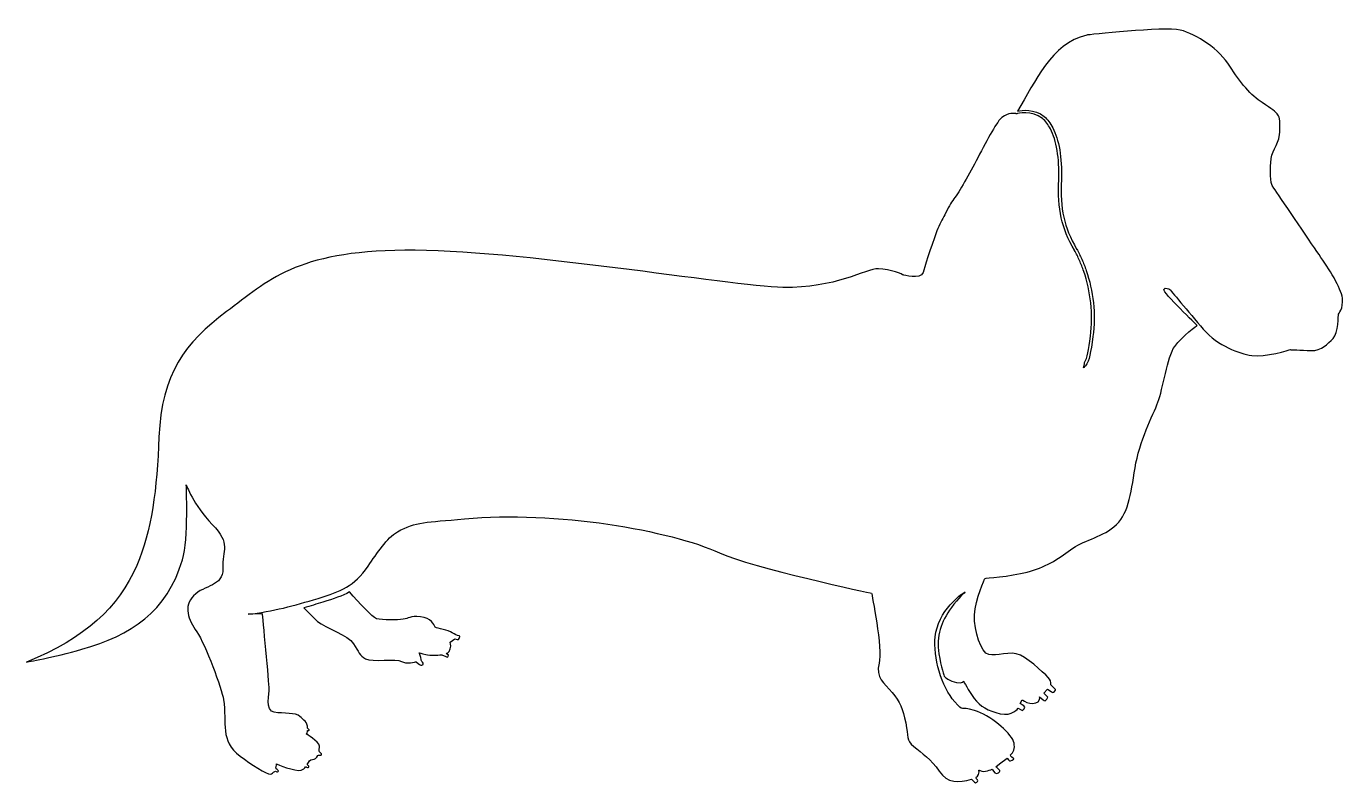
# Model space of a CAD drawing. Header units: centimetres. Extents: x -10 to 10, y -5.7 to 5.7.
import ezdxf

# ---------------------------------------------------------------- set-up
doc = ezdxf.new("R2010")
doc.units = ezdxf.units.CM
doc.header["$MEASUREMENT"] = 0
doc.layers.add('Camada 1', color=7, linetype='Continuous')

msp = doc.modelspace()

# ---------------------------------------------------------------- linework, layer by layer
at = {"layer": 'Camada 1'}
for points, knots in [([(6.08117, 5.603), (6.08117, 5.603), (7.25216, 5.73423), (7.49587, 5.67796), (7.49587, 5.67796), (7.73945, 5.62168), (8.09563, 5.37808), (8.24551, 5.13448), (8.24551, 5.13448), (8.39539, 4.89088), (8.57349, 4.68471), (8.73279, 4.58166), (8.73279, 4.58166), (8.89202, 4.47863), (8.92713, 4.46389), (8.98319, 4.38436), (8.98319, 4.38436), (9.01129, 4.34451), (9.00481, 4.19153), (8.99563, 4.09956), (8.99563, 4.09956), (8.97753, 3.91951), (8.86347, 3.854), (8.86347, 3.67247), (8.86347, 3.67247), (8.86347, 3.55552), (8.83572, 3.39169), (8.91078, 3.28867), (8.91078, 3.28867), (8.98574, 3.18554), (9.44484, 2.50161), (9.59483, 2.286), (9.59483, 2.286), (9.74472, 2.0706), (9.92889, 1.78165), (9.94755, 1.62719), (9.94755, 1.62719), (9.96631, 1.4727), (9.88664, 1.38383), (9.88664, 1.38383), (9.88664, 1.38383), (9.88664, 1.38383), (9.88664, 1.09832), (9.80711, 1.01868), (9.80711, 1.01868), (9.72755, 0.93915), (9.63397, 0.83151), (9.47485, 0.83612), (9.47485, 0.83612), (9.31565, 0.84096), (9.16119, 0.85028), (9.16119, 0.85028), (9.16119, 0.85028), (9.16119, 0.85028), (8.76794, 0.72847), (8.57604, 0.7613), (8.57604, 0.7613), (8.38414, 0.79413), (8.06756, 0.89944), (7.84275, 1.1618), (7.84275, 1.1618), (7.61767, 1.42416), (7.33668, 1.76145), (7.33668, 1.76145), (7.33668, 1.76145), (7.33668, 1.76145), (7.26069, 1.80048), (7.24677, 1.75833), (7.24677, 1.75833), (7.23275, 1.71621), (7.75226, 1.21533), (7.75226, 1.21533), (7.75226, 1.21533), (7.75226, 1.21533), (7.52398, 1.05864), (7.41161, 0.89944), (7.41161, 0.89944), (7.29916, 0.74011), (7.23355, 0.25282), (7.15859, 0.05619), (7.15859, 0.05619), (7.08363, -0.14066), (6.87758, -0.53415), (6.81196, -0.93706), (6.81196, -0.93706), (6.74634, -1.33997), (6.70883, -1.6585), (6.49343, -1.82714), (6.49343, -1.82714), (6.27782, -1.99592), (6.02477, -2.03333), (5.83761, -2.17388), (5.83761, -2.17388), (5.65007, -2.31445), (5.44388, -2.44555), (5.18165, -2.51117), (5.18165, -2.51117), (4.91918, -2.57668), (4.54448, -2.60486), (4.54448, -2.60486), (4.54448, -2.60486), (4.54448, -2.60486), (4.39449, -2.91408), (4.38517, -3.15768), (4.38517, -3.15768), (4.37585, -3.40128), (4.4882, -3.72926), (4.60067, -3.75733), (4.60067, -3.75733), (4.71314, -3.7854), (4.9192, -3.69171), (5.07864, -3.76667), (5.07864, -3.76667), (5.23795, -3.8416), (5.49123, -4.08817), (5.51941, -4.12558), (5.51941, -4.12558), (5.54751, -4.16299), (5.53817, -4.21445), (5.53817, -4.21445), (5.53817, -4.21445), (5.53817, -4.21445), (5.58146, -4.25543), (5.58146, -4.25543), (5.58146, -4.25543), (5.61382, -4.28572), (5.62612, -4.28191), (5.59218, -4.31253), (5.59218, -4.31253), (5.568, -4.33417), (5.57146, -4.33184), (5.54384, -4.31483), (5.54384, -4.31483), (5.54384, -4.31483), (5.48788, -4.27996), (5.48788, -4.27996), (5.48788, -4.27996), (5.48788, -4.27996), (5.43494, -4.34015), (5.43494, -4.34015), (5.43494, -4.34015), (5.43494, -4.34015), (5.47222, -4.37746), (5.47222, -4.37746), (5.47222, -4.37746), (5.49918, -4.40429), (5.5018, -4.39945), (5.47685, -4.4281), (5.47685, -4.4281), (5.44957, -4.45919), (5.45497, -4.46448), (5.42216, -4.43847), (5.42216, -4.43847), (5.42216, -4.43847), (5.36945, -4.39645), (5.36945, -4.39645), (5.36945, -4.39645), (5.36945, -4.39645), (5.37175, -4.41648), (5.36956, -4.43651), (5.36956, -4.43651), (5.363, -4.49329), (5.26584, -4.49858), (5.22221, -4.49131), (5.22221, -4.49131), (5.15821, -4.48062), (5.10743, -4.43916), (5.10743, -4.43916), (5.10743, -4.43916), (5.10743, -4.43916), (5.07475, -4.49533), (5.07475, -4.49533), (5.07475, -4.49533), (5.11264, -4.52216), (5.16915, -4.53332), (5.13518, -4.57513), (5.13518, -4.57513), (5.10986, -4.60598), (5.1147, -4.60447), (5.08004, -4.58466), (5.08004, -4.58466), (5.08004, -4.58466), (5.04665, -4.56566), (5.04665, -4.56566), (5.04665, -4.56566), (5.04665, -4.56566), (4.95767, -4.69195), (4.77519, -4.64996), (4.77519, -4.64996), (4.59252, -4.60781), (4.47095, -4.53749), (4.38197, -4.42051), (4.38197, -4.42051), (4.29299, -4.30343), (4.21817, -4.15828), (4.21817, -4.15828), (4.21817, -4.15828), (4.21817, -4.15828), (4.21656, -4.19765), (4.11353, -4.17886), (4.11353, -4.17886), (4.0105, -4.1601), (3.93084, -4.08988), (3.93084, -4.08988), (3.93084, -4.08988), (3.93084, -4.08988), (3.87686, -3.94275), (3.84752, -3.74555), (3.84752, -3.74555), (3.80712, -3.47353), (3.87665, -3.26655), (4.0354, -3.04517), (4.0354, -3.04517), (4.13901, -2.90095), (4.24469, -2.81101), (4.24469, -2.81101), (4.24469, -2.81101), (4.14394, -2.86742), (4.08192, -2.93775), (4.01585, -3.00741), (4.01585, -3.00741), (3.9075, -3.12205), (3.81276, -3.30358), (3.7909, -3.48734), (3.7909, -3.48734), (3.75486, -3.79148), (3.88795, -4.24712), (4.08549, -4.46942), (4.08549, -4.46942), (4.23538, -4.63807), (4.151, -4.52559), (4.38526, -4.60052), (4.38526, -4.60052), (4.61952, -4.67558), (4.9193, -4.91918), (4.9756, -5.06894), (4.9756, -5.06894), (5.00023, -5.13456), (4.9864, -5.22756), (4.94819, -5.25208), (4.94819, -5.25208), (4.90422, -5.28039), (4.94266, -5.29722), (4.97663, -5.32428), (4.97663, -5.32428), (4.98975, -5.33465), (4.97443, -5.33971), (4.9552, -5.35053), (4.9552, -5.35053), (4.91226, -5.37492), (4.91617, -5.35902), (4.8776, -5.32357), (4.8776, -5.32357), (4.8776, -5.32357), (4.76296, -5.40636), (4.76296, -5.40636), (4.76296, -5.40636), (4.76296, -5.40636), (4.70734, -5.45092), (4.70734, -5.45092), (4.70734, -5.45092), (4.7429, -5.48833), (4.79677, -5.50826), (4.74668, -5.54231), (4.74668, -5.54231), (4.70054, -5.57353), (4.68522, -5.52516), (4.6499, -5.48833), (4.6499, -5.48833), (4.6499, -5.48833), (4.52581, -5.5468), (4.46961, -5.50939), (4.46961, -5.50939), (4.4222, -5.47775), (4.49482, -5.55958), (4.40622, -5.61403), (4.40622, -5.61403), (4.4, -5.61773), (4.43257, -5.64245), (4.4344, -5.66147), (4.4344, -5.66147), (4.43591, -5.67817), (4.40702, -5.6892), (4.39881, -5.69184), (4.39881, -5.69184), (4.39111, -5.69449), (4.34759, -5.63831), (4.33838, -5.64051), (4.33838, -5.64051), (4.15098, -5.68745), (3.97299, -5.7061), (3.8512, -5.5188), (3.8512, -5.5188), (3.72941, -5.3314), (3.58887, -5.24713), (3.46705, -5.14386), (3.46705, -5.14386), (3.34516, -5.04094), (3.39223, -5.00342), (3.34516, -4.78792), (3.34516, -4.78792), (3.29841, -4.57242), (3.26086, -4.46941), (3.13921, -4.32884), (3.13921, -4.32884), (3.01732, -4.18827), (2.88619, -4.10389), (2.94225, -3.88839), (2.94225, -3.88839), (2.99855, -3.67289), (2.82991, -2.82966), (2.82991, -2.82966), (2.82991, -2.82966), (2.82991, -2.82966), (1.01931, -2.44572), (0.53203, -2.22067), (0.53203, -2.22067), (-0.20243, -1.88177), (-1.95799, -1.57498), (-3.32604, -1.70539), (-3.32604, -1.70539), (-3.91625, -1.76146), (-4.05682, -1.7428), (-4.33794, -1.90203), (-4.33794, -1.90203), (-4.50291, -1.99561), (-4.64208, -2.22136), (-4.7839, -2.42051), (-4.7839, -2.42051), (-5.00136, -2.72581), (-5.19038, -2.80008), (-5.54011, -2.90758), (-5.54011, -2.90758), (-5.89743, -3.01738), (-6.22816, -3.10488), (-6.59609, -3.14819), (-6.59609, -3.14819), (-6.59609, -3.14819), (-6.38093, -3.13954), (-6.38093, -3.13954), (-6.38093, -3.13954), (-6.38093, -3.13954), (-6.27742, -4.21647), (-6.27742, -4.27264), (-6.27742, -4.27264), (-6.27742, -4.32884), (-6.34304, -4.60983), (-6.20246, -4.62858), (-6.20246, -4.62858), (-6.06189, -4.64737), (-5.87218, -4.63342), (-5.8159, -4.68962), (-5.8159, -4.68962), (-5.75973, -4.74579), (-5.70078, -4.77146), (-5.69824, -4.86988), (-5.69824, -4.86988), (-5.69824, -4.87528), (-5.67268, -4.88816), (-5.67258, -4.893), (-5.67258, -4.893), (-5.67258, -4.89554), (-5.67292, -4.9044), (-5.67742, -4.90533), (-5.67742, -4.90533), (-5.6848, -4.90694), (-5.69803, -4.90004), (-5.69814, -4.90361), (-5.69814, -4.90361), (-5.69825, -4.90731), (-5.69825, -4.91086), (-5.69848, -4.9143), (-5.69848, -4.9143), (-5.70136, -4.96346), (-5.71944, -4.95415), (-5.71944, -4.95415), (-5.71944, -4.95415), (-5.71944, -4.95415), (-5.52984, -5.06178), (-5.51592, -5.14132), (-5.51592, -5.14132), (-5.51235, -5.16114), (-5.53688, -5.21109), (-5.51867, -5.22538), (-5.51867, -5.22538), (-5.47954, -5.25647), (-5.4861, -5.25991), (-5.48713, -5.26589), (-5.48713, -5.26589), (-5.4884, -5.27338), (-5.49163, -5.27878), (-5.51245, -5.27671), (-5.51245, -5.27671), (-5.52674, -5.27531), (-5.54065, -5.27404), (-5.54378, -5.27994), (-5.54378, -5.27994), (-5.56426, -5.31643), (-5.59305, -5.34254), (-5.62379, -5.34048), (-5.62379, -5.34048), (-5.65856, -5.33794), (-5.678, -5.3757), (-5.70287, -5.41589), (-5.70287, -5.41589), (-5.70655, -5.42198), (-5.67316, -5.44364), (-5.67721, -5.44973), (-5.67721, -5.44973), (-5.67835, -5.45145), (-5.68422, -5.46333), (-5.68951, -5.46333), (-5.68951, -5.46333), (-5.70356, -5.46309), (-5.72404, -5.4479), (-5.72727, -5.45203), (-5.72727, -5.45203), (-5.74452, -5.47415), (-5.76548, -5.49315), (-5.79426, -5.50177), (-5.79426, -5.50177), (-5.88798, -5.52987), (-6.16872, -5.40819), (-6.16872, -5.40819), (-6.16872, -5.40819), (-6.16872, -5.40819), (-6.16872, -5.43983), (-6.17748, -5.47463), (-6.17748, -5.47463), (-6.17944, -5.48246), (-6.13501, -5.50686), (-6.138, -5.51458), (-6.138, -5.51458), (-6.1403, -5.5209), (-6.14824, -5.52768), (-6.15319, -5.52768), (-6.15319, -5.52768), (-6.16425, -5.52757), (-6.17669, -5.51318), (-6.19544, -5.52077), (-6.19544, -5.52077), (-6.221, -5.53114), (-6.23044, -5.56268), (-6.26243, -5.56268), (-6.26243, -5.56268), (-6.31942, -5.56268), (-6.5486, -5.42004), (-6.72003, -5.2887), (-6.72003, -5.2887), (-7.02925, -5.05132), (-6.91355, -4.80197), (-6.96927, -4.43455), (-6.96927, -4.43455), (-6.99263, -4.28006), (-7.24256, -3.59799), (-7.37369, -3.41069), (-7.37369, -3.41069), (-7.50492, -3.22315), (-7.57985, -3.03585), (-7.42065, -2.86721), (-7.42065, -2.86721), (-7.26121, -2.69846), (-6.97078, -2.73598), (-6.98009, -2.45499), (-6.98009, -2.45499), (-6.9894, -2.17387), (-6.84896, -2.08949), (-7.13953, -1.7897), (-7.13953, -1.7897), (-7.42986, -1.48982), (-7.53289, -1.18994), (-7.53289, -1.18994), (-7.53289, -1.18994), (-7.53289, -1.18994), (-7.49548, -2.01451), (-7.58917, -2.32384), (-7.58917, -2.32384), (-7.82849, -3.11333), (-8.36427, -3.46581), (-9.11034, -3.6766), (-9.11034, -3.6766), (-9.53917, -3.79775), (-9.95038, -3.86969), (-9.95038, -3.86969), (-9.95038, -3.86969), (-9.05188, -3.50605), (-8.55677, -3.04109), (-8.28139, -2.41091), (-8.28139, -2.41091), (-8.05321, -1.88897), (-7.97622, -1.25352), (-7.94537, -0.46852), (-7.94537, -0.46852), (-7.90796, 0.48718), (-7.55178, 0.9556), (-6.92403, 1.42412), (-6.92403, 1.42412), (-6.29628, 1.89254), (-5.87956, 2.33471), (-4.22994, 2.35357), (-4.22994, 2.35357), (-2.58018, 2.37222), (0.70057, 1.80988), (1.48797, 1.79112), (1.48797, 1.79112), (2.2754, 1.77236), (2.74403, 2.07235), (2.93156, 2.07235), (2.93156, 2.07235), (3.11896, 2.07235), (3.3065, 1.97863), (3.3065, 1.97863), (3.3065, 1.97863), (3.3065, 1.97863), (3.56897, 1.90359), (3.60651, 2.01604), (3.60651, 2.01604), (3.62813, 2.08121), (3.71308, 2.36899), (3.81717, 2.64517), (3.81717, 2.64517), (3.85665, 2.73703), (3.89707, 2.82062), (3.93668, 2.8852), (3.93668, 2.8852), (3.98237, 2.98569), (4.02865, 3.07168), (4.07241, 3.12661), (4.07241, 3.12661), (4.07241, 3.12661), (4.07262, 3.12672), (4.07262, 3.12672), (4.07262, 3.12672), (4.16139, 3.23782), (4.29849, 3.49544), (4.43317, 3.74836), (4.43317, 3.74836), (4.58478, 4.0335), (4.73331, 4.31256), (4.79938, 4.35965), (4.79938, 4.35965), (4.84992, 4.39579), (4.89564, 4.41122), (4.93212, 4.41685), (4.93212, 4.41685), (4.96794, 4.42249), (4.99451, 4.41857), (5.00774, 4.41547), (5.00774, 4.41547), (5.00774, 4.41547), (5.00799, 4.41547), (5.00799, 4.41547), (5.00799, 4.41547), (5.00799, 4.41547), (5.0172, 4.41293), (5.0172, 4.41293), (5.0172, 4.41293), (5.02067, 4.412), (5.02413, 4.41211), (5.02733, 4.41293), (5.02733, 4.41293), (5.02733, 4.41293), (5.02733, 4.41293), (5.02733, 4.41293), (5.02733, 4.41293), (5.02791, 4.41304), (5.25204, 4.4759), (5.41275, 4.34178), (5.41275, 4.34178), (5.41275, 4.34178), (5.41323, 4.34154), (5.41323, 4.34154), (5.41323, 4.34154), (5.41323, 4.34154), (5.41323, 4.34154), (5.41323, 4.34154), (5.41323, 4.34154), (5.43569, 4.32268), (5.45697, 4.30011), (5.47699, 4.27407), (5.47699, 4.27407), (5.49702, 4.24782), (5.51591, 4.218), (5.53316, 4.18451), (5.53316, 4.18451), (5.62341, 4.01113), (5.67212, 3.74729), (5.65876, 3.42058), (5.65876, 3.42058), (5.64934, 3.18941), (5.65876, 3.00984), (5.69562, 2.84405), (5.69562, 2.84405), (5.73234, 2.67794), (5.79624, 2.52655), (5.89546, 2.35145), (5.89546, 2.35145), (5.89546, 2.35145), (5.89546, 2.35134), (5.89546, 2.35134), (5.89546, 2.35134), (5.89546, 2.35134), (5.89559, 2.35123), (5.89559, 2.35123), (5.89559, 2.35123), (5.89559, 2.35123), (5.89638, 2.35009), (5.89638, 2.35009), (5.89638, 2.35009), (5.92331, 2.30231), (5.94874, 2.25177), (5.97234, 2.19893), (5.97234, 2.19893), (5.99584, 2.14575), (6.01772, 2.08979), (6.03751, 2.032), (6.03751, 2.032), (6.13892, 1.73466), (6.18359, 1.38597), (6.13676, 1.05198), (6.13676, 1.05198), (6.10797, 0.84627), (6.09025, 0.72678), (6.05008, 0.65553), (6.05008, 0.65553), (6.04466, 0.62582), (6.03936, 0.59888), (6.03362, 0.57459), (6.03362, 0.57459), (6.04513, 0.58425), (6.05547, 0.59507), (6.06492, 0.6075), (6.06492, 0.6075), (6.12318, 0.68291), (6.14218, 0.80895), (6.17557, 1.04644), (6.17557, 1.04644), (6.22325, 1.38696), (6.17777, 1.74187), (6.07463, 2.0445), (6.07463, 2.0445), (6.05447, 2.10311), (6.03216, 2.16007), (6.00788, 2.21476), (6.00788, 2.21476), (5.9838, 2.26911), (5.95779, 2.32078), (5.93007, 2.3697), (5.93007, 2.3697), (5.93007, 2.3697), (5.9297, 2.37026), (5.9297, 2.37026), (5.9297, 2.37026), (5.9297, 2.37026), (5.92959, 2.3705), (5.92959, 2.3705), (5.92959, 2.3705), (5.92959, 2.3705), (5.92959, 2.3705), (5.92959, 2.3705), (5.92959, 2.3705), (5.92959, 2.3705), (5.92948, 2.37061), (5.92948, 2.37061), (5.92948, 2.37061), (5.83219, 2.54225), (5.76946, 2.69052), (5.73366, 2.85236), (5.73366, 2.85236), (5.69776, 3.01444), (5.68855, 3.19116), (5.69797, 3.41886), (5.69797, 3.41886), (5.71144, 3.75271), (5.66111, 4.02335), (5.56811, 4.20234), (5.56811, 4.20234), (5.54969, 4.23766), (5.52967, 4.26946), (5.50802, 4.29767), (5.50802, 4.29767), (5.48627, 4.32611), (5.46288, 4.35061), (5.43836, 4.37122), (5.43836, 4.37122), (5.43836, 4.37122), (5.43826, 4.37126), (5.43826, 4.37126), (5.43826, 4.37126), (5.43826, 4.37126), (5.43826, 4.37126), (5.43826, 4.37126), (5.43826, 4.37126), (5.43826, 4.37126), (5.43778, 4.37171), (5.43778, 4.37171), (5.43778, 4.37171), (5.29088, 4.49408), (5.09795, 4.46749), (5.03694, 4.45505), (5.03694, 4.45505), (5.30943, 4.8986), (5.53965, 5.47235), (6.08117, 5.603), (6.08117, 5.603), (6.08117, 5.603), (6.08117, 5.603), (6.08117, 5.603)], [0, 0, 0, 0, 0.00561798, 0.00561798, 0.00561798, 0.00561798, 0.01123596, 0.01123596, 0.01123596, 0.01123596, 0.01685393, 0.01685393, 0.01685393, 0.01685393, 0.02247191, 0.02247191, 0.02247191, 0.02247191, 0.02808989, 0.02808989, 0.02808989, 0.02808989, 0.03370787, 0.03370787, 0.03370787, 0.03370787, 0.03932584, 0.03932584, 0.03932584, 0.03932584, 0.04494382, 0.04494382, 0.04494382, 0.04494382, 0.0505618, 0.0505618, 0.0505618, 0.0505618, 0.05617978, 0.05617978, 0.05617978, 0.05617978, 0.06179775, 0.06179775, 0.06179775, 0.06179775, 0.06741573, 0.06741573, 0.06741573, 0.06741573, 0.07303371, 0.07303371, 0.07303371, 0.07303371, 0.07865169, 0.07865169, 0.07865169, 0.07865169, 0.08426966, 0.08426966, 0.08426966, 0.08426966, 0.08988764, 0.08988764, 0.08988764, 0.08988764, 0.09550562, 0.09550562, 0.09550562, 0.09550562, 0.1011236, 0.1011236, 0.1011236, 0.1011236, 0.10674157, 0.10674157, 0.10674157, 0.10674157, 0.11235955, 0.11235955, 0.11235955, 0.11235955, 0.11797753, 0.11797753, 0.11797753, 0.11797753, 0.12359551, 0.12359551, 0.12359551, 0.12359551, 0.12921348, 0.12921348, 0.12921348, 0.12921348, 0.13483146, 0.13483146, 0.13483146, 0.13483146, 0.14044944, 0.14044944, 0.14044944, 0.14044944, 0.14606742, 0.14606742, 0.14606742, 0.14606742, 0.15168539, 0.15168539, 0.15168539, 0.15168539, 0.15730337, 0.15730337, 0.15730337, 0.15730337, 0.16292135, 0.16292135, 0.16292135, 0.16292135, 0.16853933, 0.16853933, 0.16853933, 0.16853933, 0.1741573, 0.1741573, 0.1741573, 0.1741573, 0.17977528, 0.17977528, 0.17977528, 0.17977528, 0.18539326, 0.18539326, 0.18539326, 0.18539326, 0.19101124, 0.19101124, 0.19101124, 0.19101124, 0.19662921, 0.19662921, 0.19662921, 0.19662921, 0.20224719, 0.20224719, 0.20224719, 0.20224719, 0.20786517, 0.20786517, 0.20786517, 0.20786517, 0.21348315, 0.21348315, 0.21348315, 0.21348315, 0.21910112, 0.21910112, 0.21910112, 0.21910112, 0.2247191, 0.2247191, 0.2247191, 0.2247191, 0.23033708, 0.23033708, 0.23033708, 0.23033708, 0.23595506, 0.23595506, 0.23595506, 0.23595506, 0.24157303, 0.24157303, 0.24157303, 0.24157303, 0.24719101, 0.24719101, 0.24719101, 0.24719101, 0.25280899, 0.25280899, 0.25280899, 0.25280899, 0.25842697, 0.25842697, 0.25842697, 0.25842697, 0.26404494, 0.26404494, 0.26404494, 0.26404494, 0.26966292, 0.26966292, 0.26966292, 0.26966292, 0.2752809, 0.2752809, 0.2752809, 0.2752809, 0.28089888, 0.28089888, 0.28089888, 0.28089888, 0.28651685, 0.28651685, 0.28651685, 0.28651685, 0.29213483, 0.29213483, 0.29213483, 0.29213483, 0.29775281, 0.29775281, 0.29775281, 0.29775281, 0.30337079, 0.30337079, 0.30337079, 0.30337079, 0.30898876, 0.30898876, 0.30898876, 0.30898876, 0.31460674, 0.31460674, 0.31460674, 0.31460674, 0.32022472, 0.32022472, 0.32022472, 0.32022472, 0.3258427, 0.3258427, 0.3258427, 0.3258427, 0.33146067, 0.33146067, 0.33146067, 0.33146067, 0.33707865, 0.33707865, 0.33707865, 0.33707865, 0.34269663, 0.34269663, 0.34269663, 0.34269663, 0.34831461, 0.34831461, 0.34831461, 0.34831461, 0.35393258, 0.35393258, 0.35393258, 0.35393258, 0.35955056, 0.35955056, 0.35955056, 0.35955056, 0.36516854, 0.36516854, 0.36516854, 0.36516854, 0.37078652, 0.37078652, 0.37078652, 0.37078652, 0.37640449, 0.37640449, 0.37640449, 0.37640449, 0.38202247, 0.38202247, 0.38202247, 0.38202247, 0.38764045, 0.38764045, 0.38764045, 0.38764045, 0.39325843, 0.39325843, 0.39325843, 0.39325843, 0.3988764, 0.3988764, 0.3988764, 0.3988764, 0.40449438, 0.40449438, 0.40449438, 0.40449438, 0.41011236, 0.41011236, 0.41011236, 0.41011236, 0.41573034, 0.41573034, 0.41573034, 0.41573034, 0.42134831, 0.42134831, 0.42134831, 0.42134831, 0.42696629, 0.42696629, 0.42696629, 0.42696629, 0.43258427, 0.43258427, 0.43258427, 0.43258427, 0.43820225, 0.43820225, 0.43820225, 0.43820225, 0.44382022, 0.44382022, 0.44382022, 0.44382022, 0.4494382, 0.4494382, 0.4494382, 0.4494382, 0.45505618, 0.45505618, 0.45505618, 0.45505618, 0.46067416, 0.46067416, 0.46067416, 0.46067416, 0.46629213, 0.46629213, 0.46629213, 0.46629213, 0.47191011, 0.47191011, 0.47191011, 0.47191011, 0.47752809, 0.47752809, 0.47752809, 0.47752809, 0.48314607, 0.48314607, 0.48314607, 0.48314607, 0.48876404, 0.48876404, 0.48876404, 0.48876404, 0.49438202, 0.49438202, 0.49438202, 0.49438202, 0.5, 0.5, 0.5, 0.5, 0.50561798, 0.50561798, 0.50561798, 0.50561798, 0.51123596, 0.51123596, 0.51123596, 0.51123596, 0.51685393, 0.51685393, 0.51685393, 0.51685393, 0.52247191, 0.52247191, 0.52247191, 0.52247191, 0.52808989, 0.52808989, 0.52808989, 0.52808989, 0.53370787, 0.53370787, 0.53370787, 0.53370787, 0.53932584, 0.53932584, 0.53932584, 0.53932584, 0.54494382, 0.54494382, 0.54494382, 0.54494382, 0.5505618, 0.5505618, 0.5505618, 0.5505618, 0.55617978, 0.55617978, 0.55617978, 0.55617978, 0.56179775, 0.56179775, 0.56179775, 0.56179775, 0.56741573, 0.56741573, 0.56741573, 0.56741573, 0.57303371, 0.57303371, 0.57303371, 0.57303371, 0.57865169, 0.57865169, 0.57865169, 0.57865169, 0.58426966, 0.58426966, 0.58426966, 0.58426966, 0.58988764, 0.58988764, 0.58988764, 0.58988764, 0.59550562, 0.59550562, 0.59550562, 0.59550562, 0.6011236, 0.6011236, 0.6011236, 0.6011236, 0.60674157, 0.60674157, 0.60674157, 0.60674157, 0.61235955, 0.61235955, 0.61235955, 0.61235955, 0.61797753, 0.61797753, 0.61797753, 0.61797753, 0.62359551, 0.62359551, 0.62359551, 0.62359551, 0.62921348, 0.62921348, 0.62921348, 0.62921348, 0.63483146, 0.63483146, 0.63483146, 0.63483146, 0.64044944, 0.64044944, 0.64044944, 0.64044944, 0.64606742, 0.64606742, 0.64606742, 0.64606742, 0.65168539, 0.65168539, 0.65168539, 0.65168539, 0.65730337, 0.65730337, 0.65730337, 0.65730337, 0.66292135, 0.66292135, 0.66292135, 0.66292135, 0.66853933, 0.66853933, 0.66853933, 0.66853933, 0.6741573, 0.6741573, 0.6741573, 0.6741573, 0.67977528, 0.67977528, 0.67977528, 0.67977528, 0.68539326, 0.68539326, 0.68539326, 0.68539326, 0.69101124, 0.69101124, 0.69101124, 0.69101124, 0.69662921, 0.69662921, 0.69662921, 0.69662921, 0.70224719, 0.70224719, 0.70224719, 0.70224719, 0.70786517, 0.70786517, 0.70786517, 0.70786517, 0.71348315, 0.71348315, 0.71348315, 0.71348315, 0.71910112, 0.71910112, 0.71910112, 0.71910112, 0.7247191, 0.7247191, 0.7247191, 0.7247191, 0.73033708, 0.73033708, 0.73033708, 0.73033708, 0.73595506, 0.73595506, 0.73595506, 0.73595506, 0.74157303, 0.74157303, 0.74157303, 0.74157303, 0.74719101, 0.74719101, 0.74719101, 0.74719101, 0.75280899, 0.75280899, 0.75280899, 0.75280899, 0.75842697, 0.75842697, 0.75842697, 0.75842697, 0.76404494, 0.76404494, 0.76404494, 0.76404494, 0.76966292, 0.76966292, 0.76966292, 0.76966292, 0.7752809, 0.7752809, 0.7752809, 0.7752809, 0.78089888, 0.78089888, 0.78089888, 0.78089888, 0.78651685, 0.78651685, 0.78651685, 0.78651685, 0.79213483, 0.79213483, 0.79213483, 0.79213483, 0.79775281, 0.79775281, 0.79775281, 0.79775281, 0.80337079, 0.80337079, 0.80337079, 0.80337079, 0.80898876, 0.80898876, 0.80898876, 0.80898876, 0.81460674, 0.81460674, 0.81460674, 0.81460674, 0.82022472, 0.82022472, 0.82022472, 0.82022472, 0.8258427, 0.8258427, 0.8258427, 0.8258427, 0.83146067, 0.83146067, 0.83146067, 0.83146067, 0.83707865, 0.83707865, 0.83707865, 0.83707865, 0.84269663, 0.84269663, 0.84269663, 0.84269663, 0.84831461, 0.84831461, 0.84831461, 0.84831461, 0.85393258, 0.85393258, 0.85393258, 0.85393258, 0.85955056, 0.85955056, 0.85955056, 0.85955056, 0.86516854, 0.86516854, 0.86516854, 0.86516854, 0.87078652, 0.87078652, 0.87078652, 0.87078652, 0.87640449, 0.87640449, 0.87640449, 0.87640449, 0.88202247, 0.88202247, 0.88202247, 0.88202247, 0.88764045, 0.88764045, 0.88764045, 0.88764045, 0.89325843, 0.89325843, 0.89325843, 0.89325843, 0.8988764, 0.8988764, 0.8988764, 0.8988764, 0.90449438, 0.90449438, 0.90449438, 0.90449438, 0.91011236, 0.91011236, 0.91011236, 0.91011236, 0.91573034, 0.91573034, 0.91573034, 0.91573034, 0.92134831, 0.92134831, 0.92134831, 0.92134831, 0.92696629, 0.92696629, 0.92696629, 0.92696629, 0.93258427, 0.93258427, 0.93258427, 0.93258427, 0.93820225, 0.93820225, 0.93820225, 0.93820225, 0.94382022, 0.94382022, 0.94382022, 0.94382022, 0.9494382, 0.9494382, 0.9494382, 0.9494382, 0.95505618, 0.95505618, 0.95505618, 0.95505618, 0.96067416, 0.96067416, 0.96067416, 0.96067416, 0.96629213, 0.96629213, 0.96629213, 0.96629213, 0.97191011, 0.97191011, 0.97191011, 0.97191011, 0.97752809, 0.97752809, 0.97752809, 0.97752809, 0.98314607, 0.98314607, 0.98314607, 0.98314607, 0.98876404, 0.98876404, 0.98876404, 0.98876404, 1, 1, 1, 1]), ([(-5.06443, -2.80993), (-4.92134, -2.97215), (-4.71587, -3.19617), (-4.65657, -3.214), (-4.65657, -3.214), (-4.56285, -3.24197), (-4.33804, -3.23263), (-4.25364, -3.22321), (-4.25364, -3.22321), (-4.16937, -3.214), (-4.15061, -3.16714), (-3.99128, -3.1858), (-3.99128, -3.1858), (-3.83205, -3.20445), (-3.77681, -3.30656), (-3.77681, -3.33465), (-3.77681, -3.33465), (-3.77681, -3.36262), (-3.61772, -3.36733), (-3.53808, -3.41418), (-3.53808, -3.41418), (-3.50088, -3.43617), (-3.46151, -3.45403), (-3.43021, -3.46667), (-3.43021, -3.46667), (-3.38912, -3.48337), (-3.39245, -3.47164), (-3.39603, -3.48543), (-3.39603, -3.48543), (-3.39984, -3.49924), (-3.40386, -3.53851), (-3.43688, -3.52837), (-3.43688, -3.52837), (-3.43688, -3.52837), (-3.47268, -3.5171), (-3.47268, -3.5171), (-3.47268, -3.5171), (-3.47268, -3.5171), (-3.54279, -3.56867), (-3.54279, -3.56867), (-3.54279, -3.56867), (-3.54279, -3.56867), (-3.52403, -3.60608), (-3.54279, -3.67159), (-3.54279, -3.67159), (-3.56144, -3.7371), (-3.6037, -3.74178), (-3.6037, -3.74178), (-3.6037, -3.74178), (-3.6037, -3.74178), (-3.56893, -3.76377), (-3.56893, -3.76377), (-3.56893, -3.76377), (-3.57618, -3.79152), (-3.56962, -3.80245), (-3.60796, -3.78637), (-3.60796, -3.78637), (-3.60796, -3.78637), (-3.66932, -3.76057), (-3.66932, -3.76057), (-3.66932, -3.76057), (-3.66932, -3.76057), (-3.85178, -3.77459), (-3.91268, -3.75583), (-3.91268, -3.75583), (-3.97345, -3.73707), (-4.011, -3.72773), (-4.011, -3.72773), (-4.011, -3.72773), (-4.011, -3.72773), (-3.97819, -3.80266), (-3.9829, -3.83076), (-3.9829, -3.83076), (-3.98499, -3.84309), (-3.97438, -3.85804), (-3.96194, -3.87106), (-3.96194, -3.87106), (-3.93844, -3.89545), (-3.9517, -3.90524), (-3.9594, -3.91157), (-3.9594, -3.91157), (-3.97218, -3.92215), (-3.99843, -3.91538), (-4.02639, -3.89096), (-4.02639, -3.89096), (-4.02639, -3.89096), (-4.05769, -3.86358), (-4.05769, -3.86358), (-4.05769, -3.86358), (-4.05769, -3.86358), (-4.21218, -3.90573), (-4.2778, -3.85884), (-4.2778, -3.85884), (-4.34318, -3.81198), (-4.73183, -3.87289), (-4.8207, -3.82132), (-4.8207, -3.82132), (-4.90957, -3.76986), (-4.92833, -3.7184), (-5.00329, -3.5919), (-5.00329, -3.5919), (-5.07825, -3.46561), (-5.42922, -3.35325), (-5.54629, -3.25495), (-5.54629, -3.25495), (-5.59741, -3.21188), (-5.67834, -3.12843), (-5.75293, -3.04828), (-5.75293, -3.04828), (-5.65818, -3.02217), (-5.56275, -2.99372), (-5.46525, -2.9638), (-5.46525, -2.9638), (-5.30353, -2.91423), (-5.17611, -2.87152), (-5.06443, -2.80993), (-5.06443, -2.80993), (-5.06443, -2.80993), (-5.06443, -2.80993), (-5.06443, -2.80993)], [0, 0, 0, 0, 0.03225806, 0.03225806, 0.03225806, 0.03225806, 0.06451613, 0.06451613, 0.06451613, 0.06451613, 0.09677419, 0.09677419, 0.09677419, 0.09677419, 0.12903226, 0.12903226, 0.12903226, 0.12903226, 0.16129032, 0.16129032, 0.16129032, 0.16129032, 0.19354839, 0.19354839, 0.19354839, 0.19354839, 0.22580645, 0.22580645, 0.22580645, 0.22580645, 0.25806452, 0.25806452, 0.25806452, 0.25806452, 0.29032258, 0.29032258, 0.29032258, 0.29032258, 0.32258065, 0.32258065, 0.32258065, 0.32258065, 0.35483871, 0.35483871, 0.35483871, 0.35483871, 0.38709677, 0.38709677, 0.38709677, 0.38709677, 0.41935484, 0.41935484, 0.41935484, 0.41935484, 0.4516129, 0.4516129, 0.4516129, 0.4516129, 0.48387097, 0.48387097, 0.48387097, 0.48387097, 0.51612903, 0.51612903, 0.51612903, 0.51612903, 0.5483871, 0.5483871, 0.5483871, 0.5483871, 0.58064516, 0.58064516, 0.58064516, 0.58064516, 0.61290323, 0.61290323, 0.61290323, 0.61290323, 0.64516129, 0.64516129, 0.64516129, 0.64516129, 0.67741935, 0.67741935, 0.67741935, 0.67741935, 0.70967742, 0.70967742, 0.70967742, 0.70967742, 0.74193548, 0.74193548, 0.74193548, 0.74193548, 0.77419355, 0.77419355, 0.77419355, 0.77419355, 0.80645161, 0.80645161, 0.80645161, 0.80645161, 0.83870968, 0.83870968, 0.83870968, 0.83870968, 0.87096774, 0.87096774, 0.87096774, 0.87096774, 0.90322581, 0.90322581, 0.90322581, 0.90322581, 0.93548387, 0.93548387, 0.93548387, 0.93548387, 1, 1, 1, 1])]:
    msp.add_open_spline(points, degree=3, knots=knots, dxfattribs=at)

doc.saveas('drawing.dxf')
